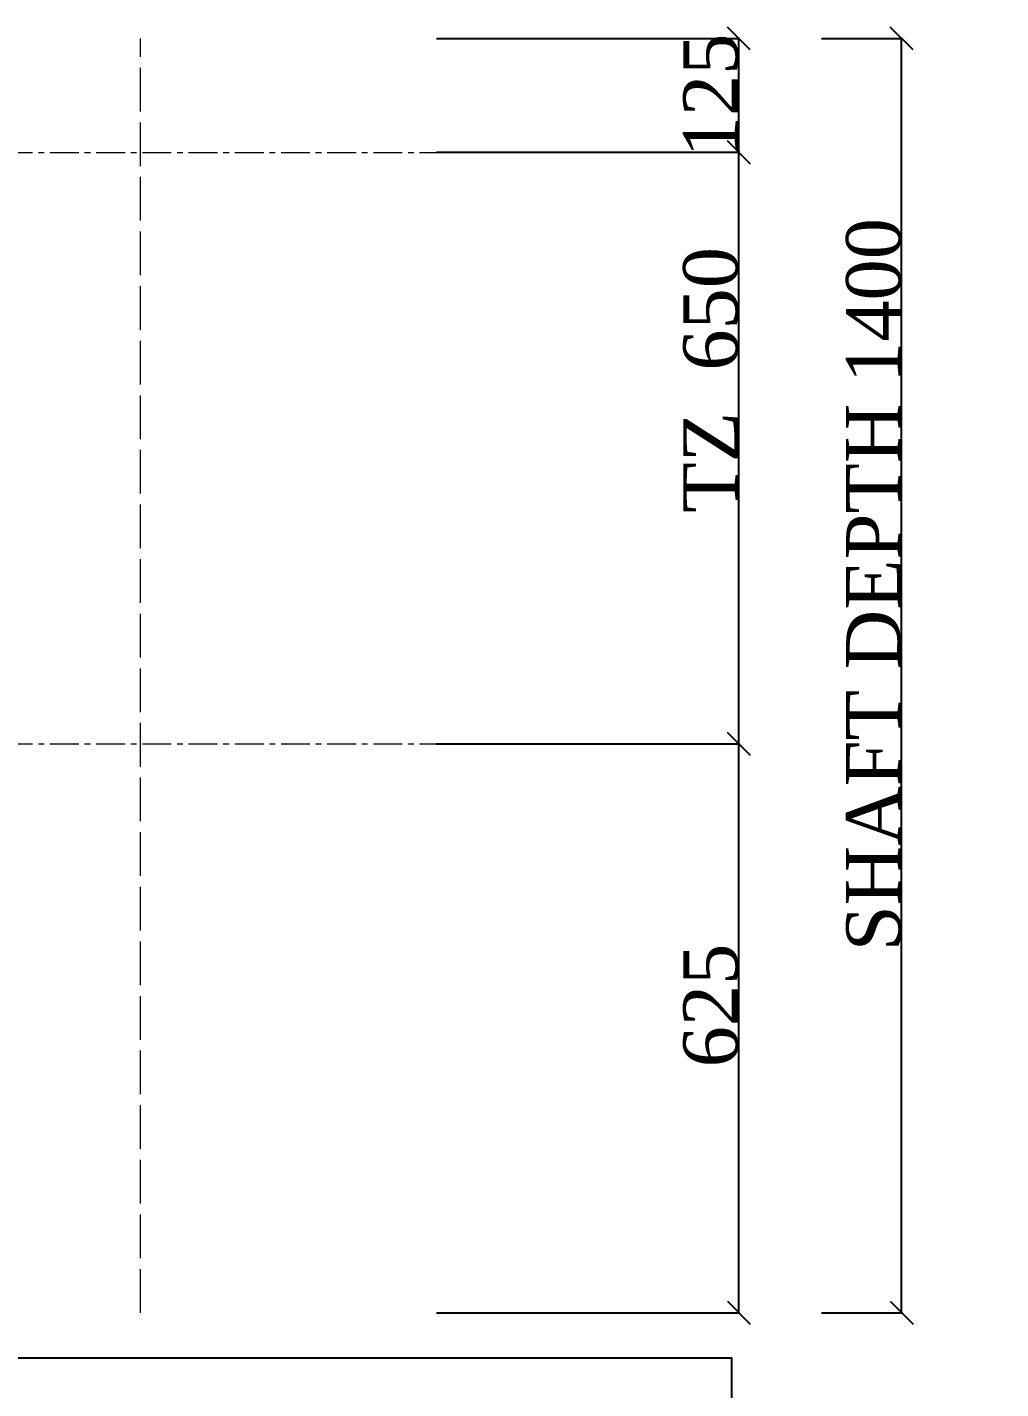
# Model space of a CAD drawing. Header units: millimetres. Extents: x -665 to 1025160, y -26028 to 4210.
# Drawn here: x 19265 to 20335, y -2053 to -557 of the extents above; entities that cross this region are included whole.
import ezdxf

# ---------------------------------------------------------------- set-up
doc = ezdxf.new("R2010")
doc.units = ezdxf.units.MM
doc.linetypes.add('$0$ACAD_ISO02W100', pattern=[15, 12, -3])
doc.linetypes.add('$0$CENTER', pattern=[50.8, 31.75, -6.35, 6.35, -6.35])
doc.layers.add('$0$CL', color=2, linetype='$0$CENTER', lineweight=0)
doc.layers.add('$0$DL', color=8, linetype='$0$ACAD_ISO02W100', lineweight=0)
doc.layers.add('A-SLAB', color=7, linetype='Continuous')
doc.styles.add('$0$nassar2', font='cent.shx', dxfattribs={"height": 60})
doc.dimstyles.new('$0$Nassar2', dxfattribs={"dimtxt": 35, "dimasz": 25, "dimexe": 1.25, "dimexo": 0.625, "dimtad": 1, "dimtxsty": '$0$nassar2', "dimblk": '$0$_Oblique', "dimcen": 2.5, "dimadec": 0, "dimazin": 0, "dimtfac": 1, "dimtmove": 0, "dimatfit": 3, "dimldrblk": '$0$_Oblique', "dimfxl": 1, "dimarcsym": 0})

# ---------------------------------------------------------------- blocks, each defined once
blk = doc.blocks.new('$0$_Oblique')
at = {"color": 0, "linetype": 'ByBlock', "lineweight": -2}
blk.add_line((-0.5, -0.5), (0.5, 0.5), dxfattribs=at)
blk = doc.blocks.new('*D64')
at = {"color": 0, "lineweight": -2, "transparency": 16777216}
for p, q in [((19714.7, -1344.4), (20048.1, -1344.4)), ((20046.8, -1969.4), (20046.8, -1344.4)), ((19714.7, -1969.4), (20048.1, -1969.4))]:
    blk.add_line(p, q, dxfattribs=at)
at = {"layer": 'Defpoints', "color": 0, "transparency": 16777216}
for p in [(19714, -1344.4), (20046.8, -1344.4), (19714, -1969.4)]:
    blk.add_point(p, dxfattribs=at)
at = {"color": 0, "lineweight": -2, "transparency": 16777216, "xscale": 25, "yscale": 25, "zscale": 25}
for p, rotation in [((20046.8, -1344.4), 90), ((20046.8, -1969.4), 270)]:
    blk.add_blockref('$0$_Oblique', p, dxfattribs=dict(at, rotation=rotation))
at = {"color": 0, "transparency": 16777216, "insert": (20016.2, -1631.9), "char_height": 60, "attachment_point": 5, "rotation": 90, "style": '$0$nassar2'}
blk.add_mtext('625', dxfattribs=at)
blk = doc.blocks.new('*D65')
at = {"color": 0, "lineweight": -2, "transparency": 16777216}
for p, q in [((19714.7, -694.4), (20048.1, -694.4)), ((20046.8, -1344.4), (20046.8, -694.4)), ((19714.7, -1344.4), (20048.1, -1344.4))]:
    blk.add_line(p, q, dxfattribs=at)
at = {"layer": 'Defpoints', "color": 0, "transparency": 16777216}
for p in [(19714, -694.4), (20046.8, -694.4), (19714, -1344.4)]:
    blk.add_point(p, dxfattribs=at)
at = {"color": 0, "lineweight": -2, "transparency": 16777216, "xscale": 25, "yscale": 25, "zscale": 25}
for p, rotation in [((20046.8, -694.4), 90), ((20046.8, -1344.4), 270)]:
    blk.add_blockref('$0$_Oblique', p, dxfattribs=dict(at, rotation=rotation))
at = {"color": 0, "transparency": 16777216, "insert": (20016.2, -944.4), "char_height": 60, "attachment_point": 5, "rotation": 90, "style": '$0$nassar2'}
blk.add_mtext('TZ  650', dxfattribs=at)
blk = doc.blocks.new('*D66')
at = {"color": 0, "lineweight": -2, "transparency": 16777216}
for p, q in [((19714.7, -569.4), (20048.1, -569.4)), ((20046.8, -694.4), (20046.8, -569.4)), ((19714.7, -694.4), (20048.1, -694.4))]:
    blk.add_line(p, q, dxfattribs=at)
at = {"layer": 'Defpoints', "color": 0, "transparency": 16777216}
for p in [(19714, -569.4), (20046.8, -569.4), (19714, -694.4)]:
    blk.add_point(p, dxfattribs=at)
at = {"color": 0, "lineweight": -2, "transparency": 16777216, "xscale": 25, "yscale": 25, "zscale": 25}
for p, rotation in [((20046.8, -569.4), 90), ((20046.8, -694.4), 270)]:
    blk.add_blockref('$0$_Oblique', p, dxfattribs=dict(at, rotation=rotation))
at = {"color": 0, "transparency": 16777216, "insert": (20016.2, -631.9), "char_height": 60, "attachment_point": 5, "rotation": 90, "style": '$0$nassar2'}
blk.add_mtext('125', dxfattribs=at)
blk = doc.blocks.new('*D68')
at = {"color": 0, "lineweight": -2, "transparency": 16777216}
for p, q in [((20137.6, -569.4), (20227.2, -569.4)), ((20225.9, -1969.4), (20225.9, -569.4)), ((20137.6, -1969.4), (20227.2, -1969.4))]:
    blk.add_line(p, q, dxfattribs=at)
at = {"layer": 'Defpoints', "color": 0, "transparency": 16777216}
for p in [(20137, -569.4), (20225.9, -569.4), (20137, -1969.4)]:
    blk.add_point(p, dxfattribs=at)
at = {"color": 0, "lineweight": -2, "transparency": 16777216, "xscale": 25, "yscale": 25, "zscale": 25}
for p, rotation in [((20225.9, -569.4), 90), ((20225.9, -1969.4), 270)]:
    blk.add_blockref('$0$_Oblique', p, dxfattribs=dict(at, rotation=rotation))
at = {"color": 0, "transparency": 16777216, "insert": (20195.3, -1169.4), "char_height": 60, "attachment_point": 5, "rotation": 90, "style": '$0$nassar2'}
blk.add_mtext('SHAFT DEPTH 1400', dxfattribs=at)

msp = doc.modelspace()

# ---------------------------------------------------------------- linework, layer by layer
at = {"layer": '$0$CL'}
for p, q in [((16089.178, -694.443), (19714.044, -694.443)), ((16089.178, -1344.443), (19714.044, -1344.443))]:
    msp.add_line(p, q, dxfattribs=at)
at = {"layer": '$0$DL', "ltscale": 4}
msp.add_line((19389.044, -1969.443), (19389.044, -569.443), dxfattribs=at)
at = {"layer": 'A-SLAB'}
msp.add_lwpolyline([(16539.044, -2269.443), (20039.044, -2269.443), (20039.044, -2019.443), (16539.044, -2019.443)], close=True, dxfattribs=at)

# ---------------------------------------------------------------- dimensions: what is measured, and where the dimension line sits
for base, p1, p2, picture, middle in [((20046.81, -569.443), (19714.044, -694.443), (19714.041, -569.443), '*D66', (20046.81, -631.943)), ((20046.81, -1344.443), (19714.044, -1969.443), (19714.044, -1344.443), '*D64', (20046.81, -1631.943))]:
    dim = msp.add_linear_dim(base=base, p1=p1, p2=p2, angle=90, dimstyle='$0$Nassar2')
    dim.commit()
    dim.dimension.update_dxf_attribs({"geometry": picture, "text_midpoint": middle, "dimtype": 160})
for base, p1, p2, text, picture, middle in [((20225.932, -569.443), (20136.955, -1969.443), (20136.955, -569.443), 'SHAFT DEPTH <>', '*D68', (20225.932, -1169.443)), ((20046.81, -694.443), (19714.044, -1344.443), (19714.044, -694.443), 'TZ  <>', '*D65', (20046.81, -944.443))]:
    dim = msp.add_linear_dim(base=base, p1=p1, p2=p2, angle=90, text=text, dimstyle='$0$Nassar2')
    dim.commit()
    dim.dimension.update_dxf_attribs({"geometry": picture, "text_midpoint": middle, "dimtype": 160})

doc.saveas('drawing.dxf')
